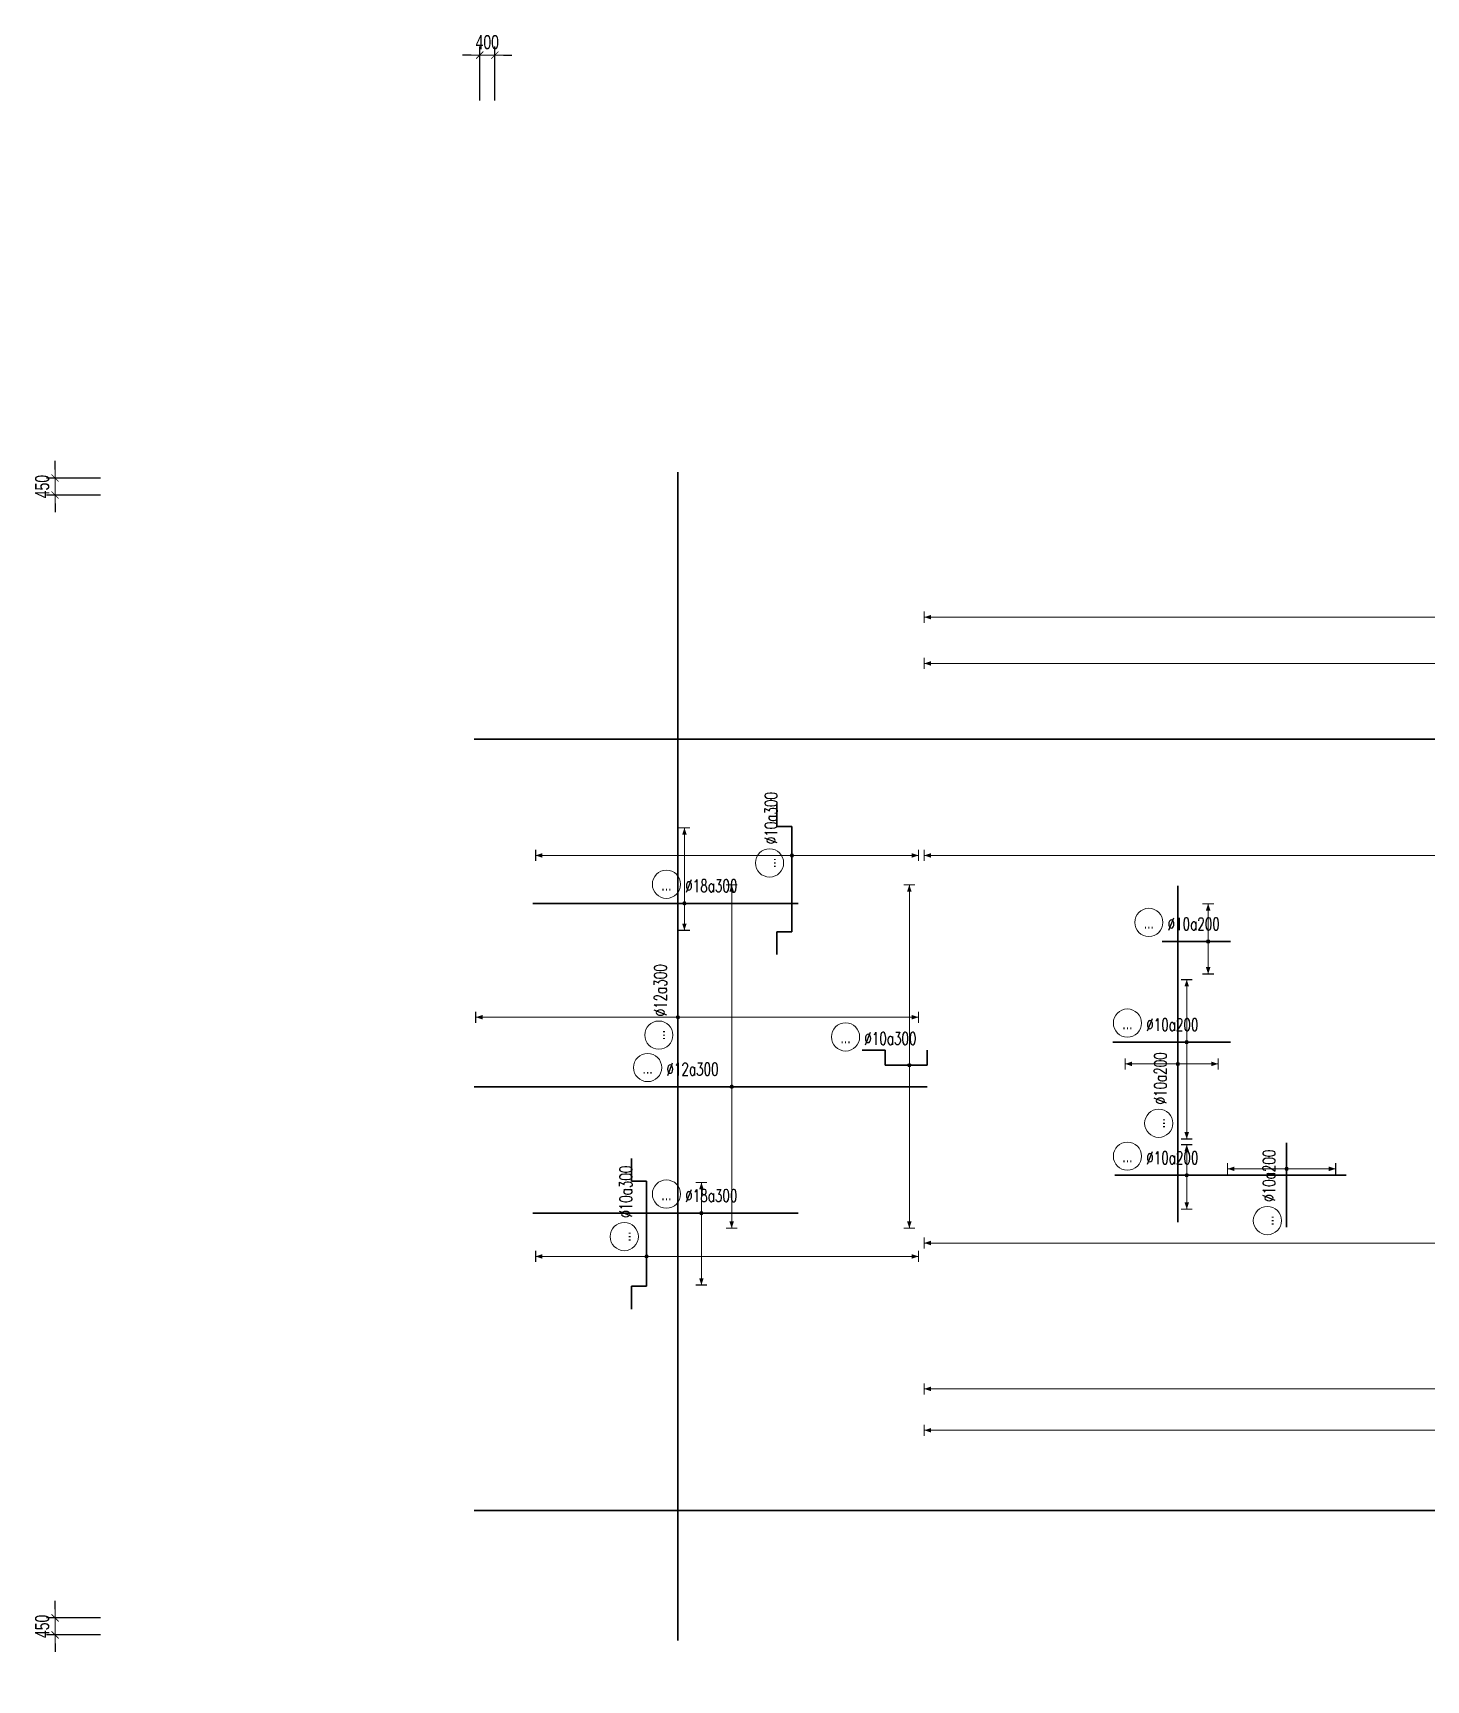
# Model space of a CAD drawing. Header units: millimetres. Extents: x 118516 to 591045, y -24154 to 50684.
# Drawn here: x 118516 to 155261, y 7260 to 50684 of the extents above; entities that cross this region are included whole.
import ezdxf
from ezdxf.enums import TextEntityAlignment as Align

# ---------------------------------------------------------------- set-up
doc = ezdxf.new("R2010")
doc.units = ezdxf.units.MM
doc.layers.get('0').update_dxf_attribs({"lineweight": 20})
doc.layers.get('Defpoints').update_dxf_attribs({"color": 151, "lineweight": 9})
for name, color, linetype, lineweight in [('NDC_S_DIM', 1, 'Continuous', 15), ('NDC_S_REBAR', 4, 'Continuous', 35), ('NDC_S_VN TEXT', 7, 'Continuous', 20)]:
    doc.layers.add(name, color=color, linetype=linetype, lineweight=lineweight)
doc.styles.add('ARIAL', font='arial.ttf', dxfattribs={"width": 0.7})
doc.styles.add('NDC_DIM', font='', dxfattribs={"width": 0.75})
doc.styles.add('NDC_ROMANS', font='romans.shx', dxfattribs={"width": 0.7})
doc.styles.get('NDC_DIM').set_extended_font_data('Dotum')
doc.dimstyles.new('NDC_dim_150', dxfattribs={"dimscale": 150, "dimtxt": 2.5, "dimasz": 1.5, "dimexe": 1.5, "dimexo": 2.5, "dimgap": 1, "dimtad": 1, "dimdec": 0, "dimzin": 0, "dimdsep": 46, "dimtxsty": 'NDC_DIM', "dimblk": 'DIMMARK', "dimcen": 0.09, "dimdle": 1.2, "dimclrd": 1, "dimclre": 1, "dimclrt": 3, "dimadec": 0, "dimazin": 0, "dimtfac": 1, "dimtdec": 0, "dimtix": 1, "dimtofl": 0, "dimtmove": 0, "dimatfit": 3, "dimfxl": 8, "dimfxlon": 1, "dimtolj": 1, "dimtzin": 0, "dimarcsym": 0})

# ---------------------------------------------------------------- blocks, each defined once
blk = doc.blocks.new('DIMMARK')
at = {"layer": 'NDC_S_DIM', "color": 1}
blk.add_line((-1.5, 0), (1, 0), dxfattribs=at)
at = {"layer": 'NDC_S_DIM', "color": 2, "const_width": 0.1}
blk.add_lwpolyline([(-0.42, -0.42), (0.42, 0.42)], dxfattribs=at)
blk = doc.blocks.new('*D8')
at = {"layer": 'Defpoints', "color": 0, "ltscale": 100, "transparency": 16777216}
for p in [(119100, 8900), (135639, 8900), (135639, 8450)]:
    blk.add_point(p, dxfattribs=at)
at = {"layer": 'NDC_S_DIM', "color": 1, "lineweight": -2, "ltscale": 100, "transparency": 16777216}
for p, q in [((119100, 9125), (119100, 9350)), ((120300, 8900), (118875, 8900)), ((120300, 8450), (118875, 8450)), ((119100, 8225), (119100, 8000))]:
    blk.add_line(p, q, dxfattribs=at)
at = {"layer": 'NDC_S_DIM', "color": 1, "lineweight": -2, "ltscale": 100, "transparency": 16777216, "xscale": 225, "yscale": 225, "zscale": 225}
for p, rotation in [((119100, 8900), 270), ((119100, 8450), 90)]:
    blk.add_blockref('DIMMARK', p, dxfattribs=dict(at, rotation=rotation))
at = {"layer": 'NDC_S_DIM', "color": 3, "ltscale": 100, "transparency": 16777216, "insert": (118762, 8675), "char_height": 375, "attachment_point": 5, "rotation": 90, "style": 'NDC_DIM'}
blk.add_mtext('\\A1;450', dxfattribs=at)
blk = doc.blocks.new('*D9')
at = {"layer": 'Defpoints', "color": 0, "ltscale": 100, "transparency": 16777216}
for p in [(135374, 38950), (119100, 38500), (135374, 38500)]:
    blk.add_point(p, dxfattribs=at)
at = {"layer": 'NDC_S_DIM', "color": 1, "lineweight": -2, "ltscale": 100, "transparency": 16777216}
for p, q in [((119100, 39175), (119100, 39400)), ((120300, 38950), (118875, 38950)), ((120300, 38500), (118875, 38500)), ((119100, 38275), (119100, 38050))]:
    blk.add_line(p, q, dxfattribs=at)
at = {"layer": 'NDC_S_DIM', "color": 1, "lineweight": -2, "ltscale": 100, "transparency": 16777216, "xscale": 225, "yscale": 225, "zscale": 225}
for p, rotation in [((119100, 38950), 270), ((119100, 38500), 90)]:
    blk.add_blockref('DIMMARK', p, dxfattribs=dict(at, rotation=rotation))
at = {"layer": 'NDC_S_DIM', "color": 3, "ltscale": 100, "transparency": 16777216, "insert": (118762, 38725), "char_height": 375, "attachment_point": 5, "rotation": 90, "style": 'NDC_DIM'}
blk.add_mtext('\\A1;450', dxfattribs=at)
blk = doc.blocks.new('*D10')
at = {"layer": 'Defpoints', "color": 0, "ltscale": 100, "transparency": 16777216}
for p in [(130300, 15242), (130700, 15242), (130700, -2700)]:
    blk.add_point(p, dxfattribs=at)
at = {"layer": 'NDC_S_DIM', "color": 1, "lineweight": -2, "ltscale": 100, "transparency": 16777216}
for p, q in [((130300, -1500), (130300, -2925)), ((130700, -1500), (130700, -2925)), ((130075, -2700), (129850, -2700)), ((130925, -2700), (131150, -2700))]:
    blk.add_line(p, q, dxfattribs=at)
at = {"layer": 'NDC_S_DIM', "color": 1, "lineweight": -2, "ltscale": 100, "transparency": 16777216, "xscale": 225, "yscale": 225, "zscale": 225}
blk.add_blockref('DIMMARK', (130300, -2700), dxfattribs=at)
at = {"layer": 'NDC_S_DIM', "color": 1, "lineweight": -2, "ltscale": 100, "transparency": 16777216, "xscale": 225, "yscale": 225, "zscale": 225, "rotation": 180}
blk.add_blockref('DIMMARK', (130700, -2700), dxfattribs=at)
at = {"layer": 'NDC_S_DIM', "color": 3, "ltscale": 100, "transparency": 16777216, "insert": (130500, -2362), "char_height": 375, "attachment_point": 5, "style": 'NDC_DIM'}
blk.add_mtext('\\A1;400', dxfattribs=at)
blk = doc.blocks.new('*D11')
at = {"layer": 'Defpoints', "color": 0, "ltscale": 100, "transparency": 16777216}
for p in [(130700, 50100), (130700, 41219), (130300, 37350)]:
    blk.add_point(p, dxfattribs=at)
at = {"layer": 'NDC_S_DIM', "color": 1, "lineweight": -2, "ltscale": 100, "transparency": 16777216}
for p, q in [((130075, 50100), (129850, 50100)), ((130300, 48900), (130300, 50325)), ((130700, 48900), (130700, 50325)), ((130925, 50100), (131150, 50100))]:
    blk.add_line(p, q, dxfattribs=at)
at = {"layer": 'NDC_S_DIM', "color": 1, "lineweight": -2, "ltscale": 100, "transparency": 16777216, "xscale": 225, "yscale": 225, "zscale": 225}
blk.add_blockref('DIMMARK', (130300, 50100), dxfattribs=at)
at = {"layer": 'NDC_S_DIM', "color": 1, "lineweight": -2, "ltscale": 100, "transparency": 16777216, "xscale": 225, "yscale": 225, "zscale": 225, "rotation": 180}
blk.add_blockref('DIMMARK', (130700, 50100), dxfattribs=at)
at = {"layer": 'NDC_S_DIM', "color": 3, "ltscale": 100, "transparency": 16777216, "insert": (130500, 50438), "char_height": 375, "attachment_point": 5, "style": 'NDC_DIM'}
blk.add_mtext('\\A1;400', dxfattribs=at)
blk = doc.blocks.new('*U42')
h = blk.add_hatch(color=6)
edge = h.paths.add_edge_path()
edge.add_arc((-75.12, 0), 0.3, 0, 360)
at = {"layer": 'NDC_S_DIM', "color": 6}
for q in [(-75.12, 48.66), (-75.12, -12.01)]:
    blk.add_line((-75.12, 0), q, dxfattribs=at)
for points in [[(-76.12, 48.66, 0.2, 0.2, 0), (-74.12, 48.66, 0, 0, 0)], [(-76.12, -12.01, 0.2, 0.2, 0), (-74.12, -12.01, 0, 0, 0)]]:
    blk.add_lwpolyline(points, format="xyseb", dxfattribs=at)
at = {"layer": 'NDC_S_DIM'}
blk.add_circle((-82.75, 3.36), 2.48, dxfattribs=at)
at = {"layer": 'NDC_S_DIM', "color": 6}
blk.add_circle((-75.12, 0), 0.3, dxfattribs=at)
for points in [[(-75.52, 47.46), (-75.12, 48.66), (-74.72, 47.46)], [(-75.52, -10.81), (-75.12, -12.01), (-74.72, -10.81)]]:
    blk.add_solid(points, dxfattribs=at)
at = {"layer": 'NDC_S_REBAR'}
for p, q in [((0, 0), (-275.95, 0)), ((-275.95, 0), (-275.95, 0)), ((0, 0), (137.51, 0)), ((137.51, 0), (137.51, 0)), ((137.51, 0), (137.51, 0)), ((-275.95, 0), (-275.95, 0))]:
    blk.add_line(p, q, dxfattribs=at)
at = {"layer": 'NDC_S_VN TEXT', "style": 'ARIAL', "width": 0.7}
blk.add_attdef('KHT', text='', height=2.2, dxfattribs=at).set_placement((-82.75, 3.36), align=Align.MIDDLE_CENTER)
at = {"layer": 'NDC_S_VN TEXT', "color": 3, "style": 'NDC_ROMANS', "width": 0.7}
blk.add_attdef('DKT', (-79.45, 1.98), '', height=2.2, dxfattribs=at)
blk = doc.blocks.new('*U43')
h = blk.add_hatch(color=6)
edge = h.paths.add_edge_path()
edge.add_arc((9.16, 0), 0.3, 0, 360)
at = {"layer": 'NDC_S_DIM', "color": 6}
for q in [(9.16, 35.47), (9.16, -24.86)]:
    blk.add_line((9.16, 0), q, dxfattribs=at)
for points in [[(8.16, 35.47, 0.2, 0.2, 0), (10.16, 35.47, 0, 0, 0)], [(8.16, -24.86, 0.2, 0.2, 0), (10.16, -24.86, 0, 0, 0)]]:
    blk.add_lwpolyline(points, format="xyseb", dxfattribs=at)
at = {"layer": 'NDC_S_DIM'}
blk.add_circle((-5.62, 3.36), 2.48, dxfattribs=at)
at = {"layer": 'NDC_S_DIM', "color": 6}
blk.add_circle((9.16, 0), 0.3, dxfattribs=at)
for points in [[(8.76, 34.27), (9.16, 35.47), (9.56, 34.27)], [(8.76, -23.66), (9.16, -24.86), (9.56, -23.66)]]:
    blk.add_solid(points, dxfattribs=at)
at = {"layer": 'NDC_S_REBAR'}
for p, q in [((0, 0), (-36.15, 0)), ((-36.15, 0), (-36.15, 0)), ((0, 0), (43.52, 0)), ((43.52, 0), (43.52, 0)), ((43.52, 0), (43.52, 0)), ((-36.15, 0), (-36.15, 0))]:
    blk.add_line(p, q, dxfattribs=at)
at = {"layer": 'NDC_S_VN TEXT', "style": 'ARIAL', "width": 0.7}
blk.add_attdef('KHT', text='', height=2.2, dxfattribs=at).set_placement((-5.62, 3.36), align=Align.MIDDLE_CENTER)
at = {"layer": 'NDC_S_VN TEXT', "color": 3, "style": 'NDC_ROMANS', "width": 0.7}
blk.add_attdef('DKT', (-2.32, 1.98), '', height=2.2, dxfattribs=at)
blk = doc.blocks.new('*U49')
h = blk.add_hatch(color=6)
edge = h.paths.add_edge_path()
edge.add_arc((4.81, 0), 0.3, 0, 360)
at = {"layer": 'NDC_S_DIM', "color": 6}
for q in [(4.81, 100.13), (4.81, -154.87)]:
    blk.add_line((4.81, 0), q, dxfattribs=at)
for points in [[(3.81, 100.13, 0.2, 0.2, 0), (5.81, 100.13, 0, 0, 0)], [(3.81, -154.87, 0.2, 0.2, 0), (5.81, -154.87, 0, 0, 0)]]:
    blk.add_lwpolyline(points, format="xyseb", dxfattribs=at)
at = {"layer": 'NDC_S_DIM'}
blk.add_circle((-5.62, 3.36), 2.48, dxfattribs=at)
at = {"layer": 'NDC_S_DIM', "color": 6}
blk.add_circle((4.81, 0), 0.3, dxfattribs=at)
for points in [[(4.41, 98.93), (4.81, 100.13), (5.21, 98.93)], [(4.41, -153.67), (4.81, -154.87), (5.21, -153.67)]]:
    blk.add_solid(points, dxfattribs=at)
at = {"layer": 'NDC_S_REBAR'}
for p, q in [((0, 0), (-39.56, 0)), ((-39.56, 0), (-39.56, 0)), ((0, 0), (35.24, 0)), ((35.24, 0), (35.24, 0)), ((35.24, 0), (35.24, 0)), ((-39.56, 0), (-39.56, 0))]:
    blk.add_line(p, q, dxfattribs=at)
at = {"layer": 'NDC_S_VN TEXT', "style": 'ARIAL', "width": 0.7}
blk.add_attdef('KHT', text='', height=2.2, dxfattribs=at).set_placement((-5.62, 3.36), align=Align.MIDDLE_CENTER)
at = {"layer": 'NDC_S_VN TEXT', "color": 3, "style": 'NDC_ROMANS', "width": 0.7}
blk.add_attdef('DKT', (-2.32, 1.98), '', height=2.2, dxfattribs=at)
blk = doc.blocks.new('*U50')
h = blk.add_hatch(color=6)
edge = h.paths.add_edge_path()
edge.add_arc((4.81, 0), 0.3, 0, 360)
at = {"layer": 'NDC_S_DIM', "color": 6}
for q in [(4.81, 100.13), (4.81, -154.87)]:
    blk.add_line((4.81, 0), q, dxfattribs=at)
for points in [[(3.81, 100.13, 0.2, 0.2, 0), (5.81, 100.13, 0, 0, 0)], [(3.81, -154.87, 0.2, 0.2, 0), (5.81, -154.87, 0, 0, 0)]]:
    blk.add_lwpolyline(points, format="xyseb", dxfattribs=at)
at = {"layer": 'NDC_S_DIM'}
blk.add_circle((-5.62, 3.36), 2.48, dxfattribs=at)
at = {"layer": 'NDC_S_DIM', "color": 6}
blk.add_circle((4.81, 0), 0.3, dxfattribs=at)
for points in [[(4.41, 98.93), (4.81, 100.13), (5.21, 98.93)], [(4.41, -153.67), (4.81, -154.87), (5.21, -153.67)]]:
    blk.add_solid(points, dxfattribs=at)
at = {"layer": 'NDC_S_REBAR'}
for p, q in [((0, 0), (-44.4, 0)), ((-44.4, 0), (-44.4, 0)), ((0, 0), (30.4, 0)), ((30.4, 0), (30.4, 0)), ((30.4, 0), (30.4, 0)), ((-44.4, 0), (-44.4, 0))]:
    blk.add_line(p, q, dxfattribs=at)
at = {"layer": 'NDC_S_VN TEXT', "style": 'ARIAL', "width": 0.7}
blk.add_attdef('KHT', text='', height=2.2, dxfattribs=at).set_placement((-5.62, 3.36), align=Align.MIDDLE_CENTER)
at = {"layer": 'NDC_S_VN TEXT', "color": 3, "style": 'NDC_ROMANS', "width": 0.7}
blk.add_attdef('DKT', (-2.32, 1.98), '', height=2.2, dxfattribs=at)
blk = doc.blocks.new('*U25')
h = blk.add_hatch(color=6)
edge = h.paths.add_edge_path()
edge.add_arc((-75.12, 0), 0.3, 0, 360)
at = {"layer": 'NDC_S_DIM', "color": 6}
for q in [(-75.12, 36.04), (-75.12, -24.63)]:
    blk.add_line((-75.12, 0), q, dxfattribs=at)
for points in [[(-76.12, 36.04, 0.2, 0.2, 0), (-74.12, 36.04, 0, 0, 0)], [(-76.12, -24.63, 0.2, 0.2, 0), (-74.12, -24.63, 0, 0, 0)]]:
    blk.add_lwpolyline(points, format="xyseb", dxfattribs=at)
at = {"layer": 'NDC_S_DIM'}
blk.add_circle((-82.75, 3.36), 2.48, dxfattribs=at)
at = {"layer": 'NDC_S_DIM', "color": 6}
blk.add_circle((-75.12, 0), 0.3, dxfattribs=at)
for points in [[(-75.52, 34.84), (-75.12, 36.04), (-74.72, 34.84)], [(-75.52, -23.43), (-75.12, -24.63), (-74.72, -23.43)]]:
    blk.add_solid(points, dxfattribs=at)
at = {"layer": 'NDC_S_REBAR'}
for p, q in [((0, 0), (-275.95, 0)), ((-275.95, 0), (-275.95, 0)), ((0, 0), (137.51, 0)), ((137.51, 0), (137.51, -0.67)), ((-275.95, 0), (-275.95, 0)), ((137.51, -0.67), (137.51, -0.67))]:
    blk.add_line(p, q, dxfattribs=at)
at = {"layer": 'NDC_S_VN TEXT', "style": 'ARIAL', "width": 0.7}
blk.add_attdef('KHT', text='', height=2.2, dxfattribs=at).set_placement((-82.75, 3.36), align=Align.MIDDLE_CENTER)
at = {"layer": 'NDC_S_VN TEXT', "color": 3, "style": 'NDC_ROMANS', "width": 0.7}
blk.add_attdef('DKT', (-79.45, 1.98), '', height=2.2, dxfattribs=at)
blk = doc.blocks.new('*U26')
h = blk.add_hatch(color=6)
edge = h.paths.add_edge_path()
edge.add_arc((3.26, 0), 0.3, 0, 360)
at = {"layer": 'NDC_S_DIM', "color": 6}
for q in [(3.26, 142.72), (3.26, -112.28)]:
    blk.add_line((3.26, 0), q, dxfattribs=at)
for points in [[(2.26, 142.72, 0.2, 0.2, 0), (4.26, 142.72, 0, 0, 0)], [(2.26, -112.28, 0.2, 0.2, 0), (4.26, -112.28, 0, 0, 0)]]:
    blk.add_lwpolyline(points, format="xyseb", dxfattribs=at)
at = {"layer": 'NDC_S_DIM'}
blk.add_circle((-8.68, 4.97), 2.48, dxfattribs=at)
at = {"layer": 'NDC_S_DIM', "color": 6}
blk.add_circle((3.26, 0), 0.3, dxfattribs=at)
for points in [[(2.86, 141.52), (3.26, 142.72), (3.66, 141.52)], [(2.86, -111.08), (3.26, -112.28), (3.66, -111.08)]]:
    blk.add_solid(points, dxfattribs=at)
at = {"layer": 'NDC_S_REBAR'}
for p, q in [((-4.29, 2.67), (-8.29, 2.67)), ((-4.29, 0), (-4.29, 2.67)), ((0, 0), (-4.29, 0)), ((0, 0), (8.05, 0)), ((8.05, 0), (8.05, 2.67)), ((8.05, 2.67), (8.05, 2.67))]:
    blk.add_line(p, q, dxfattribs=at)
at = {"layer": 'NDC_S_VN TEXT', "style": 'ARIAL', "width": 0.7}
blk.add_attdef('KHT', text='', height=2.2, dxfattribs=at).set_placement((-8.68, 4.97), align=Align.MIDDLE_CENTER)
at = {"layer": 'NDC_S_VN TEXT', "color": 3, "style": 'NDC_ROMANS', "width": 0.7}
blk.add_attdef('DKT', (-5.38, 3.6), '', height=2.2, dxfattribs=at)
blk = doc.blocks.new('*U27')
h = blk.add_hatch(color=6)
edge = h.paths.add_edge_path()
edge.add_arc((4.81, 0), 0.3, 0, 360)
at = {"layer": 'NDC_S_DIM', "color": 6}
for q in [(4.81, 148.83), (4.81, -106.17)]:
    blk.add_line((4.81, 0), q, dxfattribs=at)
for points in [[(3.81, 148.83, 0.2, 0.2, 0), (5.81, 148.83, 0, 0, 0)], [(3.81, -106.17, 0.2, 0.2, 0), (5.81, -106.17, 0, 0, 0)]]:
    blk.add_lwpolyline(points, format="xyseb", dxfattribs=at)
at = {"layer": 'NDC_S_DIM'}
blk.add_circle((3.49, 3.93), 2.48, dxfattribs=at)
at = {"layer": 'NDC_S_DIM', "color": 6}
blk.add_circle((4.81, 0), 0.3, dxfattribs=at)
for points in [[(4.41, 147.63), (4.81, 148.83), (5.21, 147.63)], [(4.41, -104.97), (4.81, -106.17), (5.21, -104.97)]]:
    blk.add_solid(points, dxfattribs=at)
at = {"layer": 'NDC_S_REBAR'}
for p, q in [((-2.52, 0), (-2.52, 2.67)), ((-2.52, 2.67), (-2.52, 2.67)), ((0, 0), (-2.52, 0)), ((0, 0), (9.88, 0)), ((9.88, 0), (9.88, 2.67)), ((9.88, 2.67), (13.88, 2.67))]:
    blk.add_line(p, q, dxfattribs=at)
at = {"layer": 'NDC_S_VN TEXT', "style": 'ARIAL', "width": 0.7}
blk.add_attdef('KHT', text='', height=2.2, dxfattribs=at).set_placement((3.49, 3.93), align=Align.MIDDLE_CENTER)
at = {"layer": 'NDC_S_VN TEXT', "color": 3, "style": 'NDC_ROMANS', "width": 0.7}
blk.add_attdef('DKT', (6.79, 2.56), '', height=2.2, dxfattribs=at)
blk = doc.blocks.new('*U29')
h = blk.add_hatch(color=6)
edge = h.paths.add_edge_path()
edge.add_arc((3.26, 0), 0.3, 0, 360)
at = {"layer": 'NDC_S_DIM', "color": 6}
for q in [(3.26, 31.71), (3.26, -28.63)]:
    blk.add_line((3.26, 0), q, dxfattribs=at)
for points in [[(2.26, 31.71, 0.2, 0.2, 0), (4.26, 31.71, 0, 0, 0)], [(2.26, -28.63, 0.2, 0.2, 0), (4.26, -28.63, 0, 0, 0)]]:
    blk.add_lwpolyline(points, format="xyseb", dxfattribs=at)
at = {"layer": 'NDC_S_DIM'}
blk.add_circle((-7.96, 4.97), 2.48, dxfattribs=at)
at = {"layer": 'NDC_S_DIM', "color": 6}
blk.add_circle((3.26, 0), 0.3, dxfattribs=at)
for points in [[(2.86, 30.51), (3.26, 31.71), (3.66, 30.51)], [(2.86, -27.43), (3.26, -28.63), (3.66, -27.43)]]:
    blk.add_solid(points, dxfattribs=at)
at = {"layer": 'NDC_S_REBAR'}
for p, q in [((-1.02, 2.67), (-5.02, 2.67)), ((-1.02, 0), (-1.02, 2.67)), ((0, 0), (-1.02, 0)), ((0, 0), (6.38, 0)), ((6.38, 0), (6.38, 2.67)), ((6.38, 2.67), (6.38, 2.67))]:
    blk.add_line(p, q, dxfattribs=at)
at = {"layer": 'NDC_S_VN TEXT', "style": 'ARIAL', "width": 0.7}
blk.add_attdef('KHT', text='', height=2.2, dxfattribs=at).set_placement((-7.96, 4.97), align=Align.MIDDLE_CENTER)
at = {"layer": 'NDC_S_VN TEXT', "color": 3, "style": 'NDC_ROMANS', "width": 0.7}
blk.add_attdef('DKT', (-4.66, 3.6), '', height=2.2, dxfattribs=at)
blk = doc.blocks.new('*U56')
h = blk.add_hatch(color=6)
edge = h.paths.add_edge_path()
edge.add_arc((4.81, 0), 0.3, 0, 360)
at = {"layer": 'NDC_S_DIM', "color": 6}
for q in [(4.81, 45.06), (4.81, -22.28)]:
    blk.add_line((4.81, 0), q, dxfattribs=at)
for points in [[(3.81, 45.06, 0.2, 0.2, 0), (5.81, 45.06, 0, 0, 0)], [(3.81, -22.28, 0.2, 0.2, 0), (5.81, -22.28, 0, 0, 0)]]:
    blk.add_lwpolyline(points, format="xyseb", dxfattribs=at)
at = {"layer": 'NDC_S_DIM'}
blk.add_circle((3.49, 3.93), 2.48, dxfattribs=at)
at = {"layer": 'NDC_S_DIM', "color": 6}
blk.add_circle((4.81, 0), 0.3, dxfattribs=at)
for points in [[(4.41, 43.86), (4.81, 45.06), (5.21, 43.86)], [(4.41, -21.08), (4.81, -22.28), (5.21, -21.08)]]:
    blk.add_solid(points, dxfattribs=at)
at = {"layer": 'NDC_S_REBAR'}
for p, q in [((-8.59, 2.67), (-12.59, 2.67)), ((-8.59, 0), (-8.59, 2.67)), ((0, 0), (-8.59, 0)), ((0, 0), (9.88, 0)), ((9.88, 0), (9.88, 2.67)), ((9.88, 2.67), (13.88, 2.67))]:
    blk.add_line(p, q, dxfattribs=at)
at = {"layer": 'NDC_S_VN TEXT', "style": 'ARIAL', "width": 0.7}
blk.add_attdef('KHT', text='', height=2.2, dxfattribs=at).set_placement((3.49, 3.93), align=Align.MIDDLE_CENTER)
at = {"layer": 'NDC_S_VN TEXT', "color": 3, "style": 'NDC_ROMANS', "width": 0.7}
blk.add_attdef('DKT', (6.79, 2.56), '', height=2.2, dxfattribs=at)
blk = doc.blocks.new('*U57')
h = blk.add_hatch(color=6)
edge = h.paths.add_edge_path()
edge.add_arc((0, 0), 0.3, 0, 360)
at = {"layer": 'NDC_S_DIM', "color": 6}
for q in [(0, 19.52), (0, -47.82)]:
    blk.add_line((0, 0), q, dxfattribs=at)
for points in [[(-1, 19.52, 0.2, 0.2, 0), (1, 19.52, 0, 0, 0)], [(-1, -47.82, 0.2, 0.2, 0), (1, -47.82, 0, 0, 0)]]:
    blk.add_lwpolyline(points, format="xyseb", dxfattribs=at)
at = {"layer": 'NDC_S_DIM'}
blk.add_circle((3.49, 3.93), 2.48, dxfattribs=at)
at = {"layer": 'NDC_S_DIM', "color": 6}
blk.add_circle((0, 0), 0.3, dxfattribs=at)
for points in [[(-0.4, 18.32), (0, 19.52), (0.4, 18.32)], [(-0.4, -46.62), (0, -47.82), (0.4, -46.62)]]:
    blk.add_solid(points, dxfattribs=at)
at = {"layer": 'NDC_S_REBAR'}
for p, q in [((-5.25, 2.67), (-9.25, 2.67)), ((-5.25, 0), (-5.25, 2.67)), ((0, 0), (-5.25, 0)), ((0, 0), (13.21, 0)), ((13.21, 0), (13.21, 2.67)), ((13.21, 2.67), (17.21, 2.67))]:
    blk.add_line(p, q, dxfattribs=at)
at = {"layer": 'NDC_S_VN TEXT', "style": 'ARIAL', "width": 0.7}
blk.add_attdef('KHT', text='', height=2.2, dxfattribs=at).set_placement((3.49, 3.93), align=Align.MIDDLE_CENTER)
at = {"layer": 'NDC_S_VN TEXT', "color": 3, "style": 'NDC_ROMANS', "width": 0.7}
blk.add_attdef('DKT', (6.79, 2.56), '', height=2.2, dxfattribs=at)
blk = doc.blocks.new('*U60')
h = blk.add_hatch(color=6)
edge = h.paths.add_edge_path()
edge.add_arc((-2.83, 0), 0.3, 0, 360)
at = {"layer": 'NDC_S_DIM', "color": 6}
for q in [(-2.83, 35.56), (-2.83, -42.31)]:
    blk.add_line((-2.83, 0), q, dxfattribs=at)
for points in [[(-3.83, 35.56, 0.2, 0.2, 0), (-1.83, 35.56, 0, 0, 0)], [(-3.83, -42.31, 0.2, 0.2, 0), (-1.83, -42.31, 0, 0, 0)]]:
    blk.add_lwpolyline(points, format="xyseb", dxfattribs=at)
at = {"layer": 'NDC_S_DIM'}
blk.add_circle((-5.98, 3.36), 2.48, dxfattribs=at)
at = {"layer": 'NDC_S_DIM', "color": 6}
blk.add_circle((-2.83, 0), 0.3, dxfattribs=at)
for points in [[(-3.23, 34.36), (-2.83, 35.56), (-2.43, 34.36)], [(-3.23, -41.11), (-2.83, -42.31), (-2.43, -41.11)]]:
    blk.add_solid(points, dxfattribs=at)
at = {"layer": 'NDC_S_REBAR'}
for p, q in [((0, 0), (-112.39, 0)), ((-112.39, 0), (-112.39, 0)), ((0, 0), (92.94, 0)), ((92.94, 0), (92.94, 0)), ((92.94, 0), (92.94, 0)), ((-112.39, 0), (-112.39, 0))]:
    blk.add_line(p, q, dxfattribs=at)
at = {"layer": 'NDC_S_VN TEXT', "style": 'ARIAL', "width": 0.7}
blk.add_attdef('KHT', text='', height=2.2, dxfattribs=at).set_placement((-5.98, 3.36), align=Align.MIDDLE_CENTER)
at = {"layer": 'NDC_S_VN TEXT', "color": 3, "style": 'NDC_ROMANS', "width": 0.7}
blk.add_attdef('DKT', (-2.68, 1.98), '', height=2.2, dxfattribs=at)
blk = doc.blocks.new('*U70')
h = blk.add_hatch(color=6)
edge = h.paths.add_edge_path()
edge.add_arc((4.81, 0), 0.3, 0, 360)
at = {"layer": 'NDC_S_DIM', "color": 6}
for q in [(4.81, 5.38), (4.81, -5.95)]:
    blk.add_line((4.81, 0), q, dxfattribs=at)
for points in [[(3.81, 5.38, 0.2, 0.2, 0), (5.81, 5.38, 0, 0, 0)], [(3.81, -5.95, 0.2, 0.2, 0), (5.81, -5.95, 0, 0, 0)]]:
    blk.add_lwpolyline(points, format="xyseb", dxfattribs=at)
at = {"layer": 'NDC_S_DIM'}
blk.add_circle((-5.62, 3.36), 2.48, dxfattribs=at)
at = {"layer": 'NDC_S_DIM', "color": 6}
blk.add_circle((4.81, 0), 0.3, dxfattribs=at)
for points in [[(4.41, 4.18), (4.81, 5.38), (5.21, 4.18)], [(4.41, -4.75), (4.81, -5.95), (5.21, -4.75)]]:
    blk.add_solid(points, dxfattribs=at)
at = {"layer": 'NDC_S_REBAR'}
for p, q in [((0, 0), (-7.85, 0)), ((-7.85, 0), (-7.85, 0)), ((0, 0), (32.82, 0)), ((32.82, 0), (32.82, 0)), ((32.82, 0), (32.82, 0)), ((-7.85, 0), (-7.85, 0))]:
    blk.add_line(p, q, dxfattribs=at)
at = {"layer": 'NDC_S_VN TEXT', "style": 'ARIAL', "width": 0.7}
blk.add_attdef('KHT', text='', height=2.2, dxfattribs=at).set_placement((-5.62, 3.36), align=Align.MIDDLE_CENTER)
at = {"layer": 'NDC_S_VN TEXT', "color": 3, "style": 'NDC_ROMANS', "width": 0.7}
blk.add_attdef('DKT', (-2.32, 1.98), '', height=2.2, dxfattribs=at)
blk = doc.blocks.new('*U69')
h = blk.add_hatch(color=6)
edge = h.paths.add_edge_path()
edge.add_arc((4.81, 0), 0.3, 0, 360)
at = {"layer": 'NDC_S_DIM', "color": 6}
for q in [(4.81, 10.99), (4.81, -17.01)]:
    blk.add_line((4.81, 0), q, dxfattribs=at)
for points in [[(3.81, 10.99, 0.2, 0.2, 0), (5.81, 10.99, 0, 0, 0)], [(3.81, -17.01, 0.2, 0.2, 0), (5.81, -17.01, 0, 0, 0)]]:
    blk.add_lwpolyline(points, format="xyseb", dxfattribs=at)
at = {"layer": 'NDC_S_DIM'}
blk.add_circle((-5.62, 3.36), 2.48, dxfattribs=at)
at = {"layer": 'NDC_S_DIM', "color": 6}
blk.add_circle((4.81, 0), 0.3, dxfattribs=at)
for points in [[(4.41, 9.79), (4.81, 10.99), (5.21, 9.79)], [(4.41, -15.81), (4.81, -17.01), (5.21, -15.81)]]:
    blk.add_solid(points, dxfattribs=at)
at = {"layer": 'NDC_S_REBAR'}
for p, q in [((0, 0), (-8.18, 0)), ((-8.18, 0), (-8.18, 0)), ((0, 0), (12.48, 0)), ((12.48, 0), (12.48, 0)), ((12.48, 0), (12.48, 0)), ((-8.18, 0), (-8.18, 0))]:
    blk.add_line(p, q, dxfattribs=at)
at = {"layer": 'NDC_S_VN TEXT', "style": 'ARIAL', "width": 0.7}
blk.add_attdef('KHT', text='', height=2.2, dxfattribs=at).set_placement((-5.62, 3.36), align=Align.MIDDLE_CENTER)
at = {"layer": 'NDC_S_VN TEXT', "color": 3, "style": 'NDC_ROMANS', "width": 0.7}
blk.add_attdef('DKT', (-2.32, 1.98), '', height=2.2, dxfattribs=at)
blk = doc.blocks.new('*U68')
h = blk.add_hatch(color=6)
edge = h.paths.add_edge_path()
edge.add_arc((4.81, 0), 0.3, 0, 360)
at = {"layer": 'NDC_S_DIM', "color": 6}
for q in [(4.81, 6.63), (4.81, -5.71)]:
    blk.add_line((4.81, 0), q, dxfattribs=at)
for points in [[(3.81, 6.63, 0.2, 0.2, 0), (5.81, 6.63, 0, 0, 0)], [(3.81, -5.71, 0.2, 0.2, 0), (5.81, -5.71, 0, 0, 0)]]:
    blk.add_lwpolyline(points, format="xyseb", dxfattribs=at)
at = {"layer": 'NDC_S_DIM'}
blk.add_circle((-5.62, 3.36), 2.48, dxfattribs=at)
at = {"layer": 'NDC_S_DIM', "color": 6}
blk.add_circle((4.81, 0), 0.3, dxfattribs=at)
for points in [[(4.41, 5.43), (4.81, 6.63), (5.21, 5.43)], [(4.41, -4.51), (4.81, -5.71), (5.21, -4.51)]]:
    blk.add_solid(points, dxfattribs=at)
at = {"layer": 'NDC_S_REBAR'}
for p, q in [((0, 0), (-3.28, 0)), ((-3.28, 0), (-3.28, 0)), ((0, 0), (8.72, 0)), ((8.72, 0), (8.72, 0)), ((8.72, 0), (8.72, 0)), ((-3.28, 0), (-3.28, 0))]:
    blk.add_line(p, q, dxfattribs=at)
at = {"layer": 'NDC_S_VN TEXT', "style": 'ARIAL', "width": 0.7}
blk.add_attdef('KHT', text='', height=2.2, dxfattribs=at).set_placement((-5.62, 3.36), align=Align.MIDDLE_CENTER)
at = {"layer": 'NDC_S_VN TEXT', "color": 3, "style": 'NDC_ROMANS', "width": 0.7}
blk.add_attdef('DKT', (-2.32, 1.98), '', height=2.2, dxfattribs=at)
blk = doc.blocks.new('*U63')
h = blk.add_hatch(color=6)
edge = h.paths.add_edge_path()
edge.add_arc((4.81, 0), 0.3, 0, 360)
at = {"layer": 'NDC_S_DIM', "color": 6}
for q in [(4.81, 9.26), (4.81, -7.07)]:
    blk.add_line((4.81, 0), q, dxfattribs=at)
for points in [[(3.81, 9.26, 0.2, 0.2, 0), (5.81, 9.26, 0, 0, 0)], [(3.81, -7.07, 0.2, 0.2, 0), (5.81, -7.07, 0, 0, 0)]]:
    blk.add_lwpolyline(points, format="xyseb", dxfattribs=at)
at = {"layer": 'NDC_S_DIM'}
blk.add_circle((-5.62, 3.36), 2.48, dxfattribs=at)
at = {"layer": 'NDC_S_DIM', "color": 6}
blk.add_circle((4.81, 0), 0.3, dxfattribs=at)
for points in [[(4.41, 8.06), (4.81, 9.26), (5.21, 8.06)], [(4.41, -5.87), (4.81, -7.07), (5.21, -5.87)]]:
    blk.add_solid(points, dxfattribs=at)
at = {"layer": 'NDC_S_REBAR'}
for p, q in [((0, 0), (-23.03, 0)), ((-23.03, 0), (-23.03, 0)), ((0, 0), (36.12, 0)), ((36.12, 0), (36.12, 0)), ((36.12, 0), (36.12, 0)), ((-23.03, 0), (-23.03, 0))]:
    blk.add_line(p, q, dxfattribs=at)
at = {"layer": 'NDC_S_VN TEXT', "style": 'ARIAL', "width": 0.7}
blk.add_attdef('KHT', text='', height=2.2, dxfattribs=at).set_placement((-5.62, 3.36), align=Align.MIDDLE_CENTER)
at = {"layer": 'NDC_S_VN TEXT', "color": 3, "style": 'NDC_ROMANS', "width": 0.7}
blk.add_attdef('DKT', (-2.32, 1.98), '', height=2.2, dxfattribs=at)
blk = doc.blocks.new('*U62')
h = blk.add_hatch(color=6)
edge = h.paths.add_edge_path()
edge.add_arc((3.48, 0), 0.3, 0, 360)
at = {"layer": 'NDC_S_DIM', "color": 6}
for q in [(3.48, 10.37), (3.48, -8.63)]:
    blk.add_line((3.48, 0), q, dxfattribs=at)
for points in [[(2.48, 10.37, 0.2, 0.2, 0), (4.48, 10.37, 0, 0, 0)], [(2.48, -8.63, 0.2, 0.2, 0), (4.48, -8.63, 0, 0, 0)]]:
    blk.add_lwpolyline(points, format="xyseb", dxfattribs=at)
at = {"layer": 'NDC_S_DIM'}
blk.add_circle((-5.62, 3.36), 2.48, dxfattribs=at)
at = {"layer": 'NDC_S_DIM', "color": 6}
blk.add_circle((3.48, 0), 0.3, dxfattribs=at)
for points in [[(3.08, 9.17), (3.48, 10.37), (3.88, 9.17)], [(3.08, -7.43), (3.48, -8.63), (3.88, -7.43)]]:
    blk.add_solid(points, dxfattribs=at)
at = {"layer": 'NDC_S_REBAR'}
for p, q in [((0, 0), (-6.77, 0)), ((-6.77, 0), (-6.77, 0)), ((0, 0), (8.03, 0)), ((8.03, 0), (8.03, 0)), ((8.03, 0), (8.03, 0)), ((-6.77, 0), (-6.77, 0))]:
    blk.add_line(p, q, dxfattribs=at)
at = {"layer": 'NDC_S_VN TEXT', "style": 'ARIAL', "width": 0.7}
blk.add_attdef('KHT', text='', height=2.2, dxfattribs=at).set_placement((-5.62, 3.36), align=Align.MIDDLE_CENTER)
at = {"layer": 'NDC_S_VN TEXT', "color": 3, "style": 'NDC_ROMANS', "width": 0.7}
blk.add_attdef('DKT', (-2.32, 1.98), '', height=2.2, dxfattribs=at)
blk = doc.blocks.new('*U106')
h = blk.add_hatch(color=6)
edge = h.paths.add_edge_path()
edge.add_arc((-3.32, 0), 0.3, 0, 360)
at = {"layer": 'NDC_S_DIM', "color": 6}
for q in [(-3.32, 137.26), (-3.32, -117.74)]:
    blk.add_line((-3.32, 0), q, dxfattribs=at)
for points in [[(-4.32, 137.26, 0.2, 0.2, 0), (-2.32, 137.26, 0, 0, 0)], [(-4.32, -117.74, 0.2, 0.2, 0), (-2.32, -117.74, 0, 0, 0)]]:
    blk.add_lwpolyline(points, format="xyseb", dxfattribs=at)
at = {"layer": 'NDC_S_DIM'}
blk.add_circle((-12.22, 3.36), 2.48, dxfattribs=at)
at = {"layer": 'NDC_S_DIM', "color": 6}
blk.add_circle((-3.32, 0), 0.3, dxfattribs=at)
for points in [[(-3.72, 136.06), (-3.32, 137.26), (-2.92, 136.06)], [(-3.72, -116.54), (-3.32, -117.74), (-2.92, -116.54)]]:
    blk.add_solid(points, dxfattribs=at)
at = {"layer": 'NDC_S_REBAR'}
for p, q in [((0, 0), (-25.89, 0)), ((-25.89, 0), (-25.89, 0)), ((0, 0), (7.45, 0)), ((7.45, 0), (7.45, 0)), ((7.45, 0), (7.45, 0)), ((-25.89, 0), (-25.89, 0))]:
    blk.add_line(p, q, dxfattribs=at)
at = {"layer": 'NDC_S_VN TEXT', "style": 'ARIAL', "width": 0.7}
blk.add_attdef('KHT', text='', height=2.2, dxfattribs=at).set_placement((-12.22, 3.36), align=Align.MIDDLE_CENTER)
at = {"layer": 'NDC_S_VN TEXT', "color": 3, "style": 'NDC_ROMANS', "width": 0.7}
blk.add_attdef('DKT', (-8.92, 1.98), '', height=2.2, dxfattribs=at)
blk = doc.blocks.new('*U105')
h = blk.add_hatch(color=6)
edge = h.paths.add_edge_path()
edge.add_arc((-9.43, 0), 0.3, 0, 360)
at = {"layer": 'NDC_S_DIM', "color": 6}
for q in [(-9.43, 143.98), (-9.43, -111.02)]:
    blk.add_line((-9.43, 0), q, dxfattribs=at)
for points in [[(-10.43, 143.98, 0.2, 0.2, 0), (-8.43, 143.98, 0, 0, 0)], [(-10.43, -111.02, 0.2, 0.2, 0), (-8.43, -111.02, 0, 0, 0)]]:
    blk.add_lwpolyline(points, format="xyseb", dxfattribs=at)
at = {"layer": 'NDC_S_DIM'}
blk.add_circle((-12.22, 3.36), 2.48, dxfattribs=at)
at = {"layer": 'NDC_S_DIM', "color": 6}
blk.add_circle((-9.43, 0), 0.3, dxfattribs=at)
for points in [[(-9.83, 142.78), (-9.43, 143.98), (-9.03, 142.78)], [(-9.83, -109.82), (-9.43, -111.02), (-9.03, -109.82)]]:
    blk.add_solid(points, dxfattribs=at)
at = {"layer": 'NDC_S_REBAR'}
for p, q in [((0, 0), (-25.89, 0)), ((-25.89, 0), (-25.89, 0)), ((0, 0), (7.45, 0)), ((7.45, 0), (7.45, 0)), ((7.45, 0), (7.45, 0)), ((-25.89, 0), (-25.89, 0))]:
    blk.add_line(p, q, dxfattribs=at)
at = {"layer": 'NDC_S_VN TEXT', "style": 'ARIAL', "width": 0.7}
blk.add_attdef('KHT', text='', height=2.2, dxfattribs=at).set_placement((-12.22, 3.36), align=Align.MIDDLE_CENTER)
at = {"layer": 'NDC_S_VN TEXT', "color": 3, "style": 'NDC_ROMANS', "width": 0.7}
blk.add_attdef('DKT', (-8.92, 1.98), '', height=2.2, dxfattribs=at)
blk = doc.blocks.new('*U108')
h = blk.add_hatch(color=6)
edge = h.paths.add_edge_path()
edge.add_arc((-2.46, 0), 0.3, 0, 360)
at = {"layer": 'NDC_S_DIM', "color": 6}
for q in [(-2.46, 13.26), (-2.46, -4.74)]:
    blk.add_line((-2.46, 0), q, dxfattribs=at)
for points in [[(-3.46, 13.26, 0.2, 0.2, 0), (-1.46, 13.26, 0, 0, 0)], [(-3.46, -4.74, 0.2, 0.2, 0), (-1.46, -4.74, 0, 0, 0)]]:
    blk.add_lwpolyline(points, format="xyseb", dxfattribs=at)
at = {"layer": 'NDC_S_DIM'}
blk.add_circle((-5.62, 3.36), 2.48, dxfattribs=at)
at = {"layer": 'NDC_S_DIM', "color": 6}
blk.add_circle((-2.46, 0), 0.3, dxfattribs=at)
for points in [[(-2.86, 12.06), (-2.46, 13.26), (-2.06, 12.06)], [(-2.86, -3.54), (-2.46, -4.74), (-2.06, -3.54)]]:
    blk.add_solid(points, dxfattribs=at)
at = {"layer": 'NDC_S_REBAR'}
for p, q in [((0, 0), (-29.13, 0)), ((-29.13, 0), (-29.13, 0)), ((0, 0), (17.54, 0)), ((17.54, 0), (17.54, 0)), ((17.54, 0), (17.54, 0)), ((-29.13, 0), (-29.13, 0))]:
    blk.add_line(p, q, dxfattribs=at)
at = {"layer": 'NDC_S_VN TEXT', "style": 'ARIAL', "width": 0.7}
blk.add_attdef('KHT', text='', height=2.2, dxfattribs=at).set_placement((-5.62, 3.36), align=Align.MIDDLE_CENTER)
at = {"layer": 'NDC_S_VN TEXT', "color": 3, "style": 'NDC_ROMANS', "width": 0.7}
blk.add_attdef('DKT', (-2.32, 1.98), '', height=2.2, dxfattribs=at)
blk = doc.blocks.new('*U109')
h = blk.add_hatch(color=6)
edge = h.paths.add_edge_path()
edge.add_arc((0.53, 0), 0.3, 0, 360)
at = {"layer": 'NDC_S_DIM', "color": 6}
for q in [(0.53, 5.37), (0.53, -12.63)]:
    blk.add_line((0.53, 0), q, dxfattribs=at)
for points in [[(-0.47, 5.37, 0.2, 0.2, 0), (1.53, 5.37, 0, 0, 0)], [(-0.47, -12.63, 0.2, 0.2, 0), (1.53, -12.63, 0, 0, 0)]]:
    blk.add_lwpolyline(points, format="xyseb", dxfattribs=at)
at = {"layer": 'NDC_S_DIM'}
blk.add_circle((-5.62, 3.36), 2.48, dxfattribs=at)
at = {"layer": 'NDC_S_DIM', "color": 6}
blk.add_circle((0.53, 0), 0.3, dxfattribs=at)
for points in [[(0.13, 4.17), (0.53, 5.37), (0.93, 4.17)], [(0.13, -11.43), (0.53, -12.63), (0.93, -11.43)]]:
    blk.add_solid(points, dxfattribs=at)
at = {"layer": 'NDC_S_REBAR'}
for p, q in [((0, 0), (-29.13, 0)), ((-29.13, 0), (-29.13, 0)), ((0, 0), (17.54, 0)), ((17.54, 0), (17.54, 0)), ((17.54, 0), (17.54, 0)), ((-29.13, 0), (-29.13, 0))]:
    blk.add_line(p, q, dxfattribs=at)
at = {"layer": 'NDC_S_VN TEXT', "style": 'ARIAL', "width": 0.7}
blk.add_attdef('KHT', text='', height=2.2, dxfattribs=at).set_placement((-5.62, 3.36), align=Align.MIDDLE_CENTER)
at = {"layer": 'NDC_S_VN TEXT', "color": 3, "style": 'NDC_ROMANS', "width": 0.7}
blk.add_attdef('DKT', (-2.32, 1.98), '', height=2.2, dxfattribs=at)

msp = doc.modelspace()

# ---------------------------------------------------------------- block references
at = {"layer": 'NDC_S_REBAR', "xscale": 150, "yscale": 150, "zscale": 150, "rotation": 90}
for name, p, values in [('*U60', (135528.6, 25159.1), {'KHT': '...', 'DKT': '%%c12a300'}), ('*U50', (157043.9, 34559.7), {'KHT': '...', 'DKT': '%%c12a300'}), ('*U106', (162614.2, 34559.7), {'KHT': '...', 'DKT': '%%c12a300'}), ('*U56', (138533.6, 28277.8), {'KHT': '...', 'DKT': '%%c10a300'}), ('*U27', (164349.2, 28277.8), {'KHT': '...', 'DKT': '%%c10a300'}), ('*U63', (148714.1, 22782.3), {'KHT': '...', 'DKT': '%%c10a200'}), ('*U62', (151580.5, 20215.9), {'KHT': '...', 'DKT': '%%c10a200'}), ('*U57', (134702.3, 18427.8), {'KHT': '...', 'DKT': '%%c10a300'}), ('*U49', (157043.9, 14214.6), {'KHT': '...', 'DKT': '%%c12a300'}), ('*U26', (163433.3, 18293), {'KHT': '...', 'DKT': '%%c10a300'}), ('*U105', (163621.6, 15259.7), {'KHT': '...', 'DKT': '%%c12a300'})]:
    msp.add_blockref(name, p, dxfattribs=at).add_auto_attribs(values)
at = {"layer": 'NDC_S_REBAR', "xscale": 150, "yscale": 150, "zscale": 150}
for name, p, values in [('*U25', (171542.9, 32069.1), {'KHT': '...', 'DKT': '%%c12a300'}), ('*U108', (136068.8, 27736.2), {'KHT': '...', 'DKT': '%%c18a300'}), ('*U43', (135572.5, 22903.8), {'KHT': '...', 'DKT': '%%c12a300'}), ('*U29', (141143, 23469.2), {'KHT': '...', 'DKT': '%%c10a300'}), ('*U68', (148791.4, 26731), {'KHT': '...', 'DKT': '%%c10a200'}), ('*U69', (148227.3, 24076.5), {'KHT': '...', 'DKT': '%%c10a200'}), ('*U70', (148227.3, 20567.8), {'KHT': '...', 'DKT': '%%c10a200'}), ('*U109', (136068.8, 19569.5), {'KHT': '...', 'DKT': '%%c18a300'}), ('*U42', (171542.9, 11726.6), {'KHT': '...', 'DKT': '%%c12a300'})]:
    msp.add_blockref(name, p, dxfattribs=at).add_auto_attribs(values)

# ---------------------------------------------------------------- dimensions: what is measured, and where the dimension line sits
at = {"layer": 'NDC_S_DIM', "ltscale": 100}
for base, p1, p2, picture, middle in [((130700, 50100), (130300, 37350), (130700, 41219.2), '*D11', (130500, 50437.8)), ((130700, -2700), (130300, 15241.6), (130700, 15241.6), '*D10', (130500, -2362.2))]:
    dim = msp.add_linear_dim(base=base, p1=p1, p2=p2, dimstyle='NDC_dim_150', dxfattribs=at)
    dim.commit()
    dim.dimension.update_dxf_attribs({"geometry": picture, "text_midpoint": middle})
for base, p1, p2, picture, middle in [((119100, 38500), (135374, 38950), (135374, 38500), '*D9', (118762.2, 38725)), ((119100, 8900), (135639.2, 8450), (135639.2, 8900), '*D8', (118762.2, 8675))]:
    dim = msp.add_linear_dim(base=base, p1=p1, p2=p2, angle=90, dimstyle='NDC_dim_150', dxfattribs=at)
    dim.commit()
    dim.dimension.update_dxf_attribs({"geometry": picture, "text_midpoint": middle})

doc.saveas('drawing.dxf')
